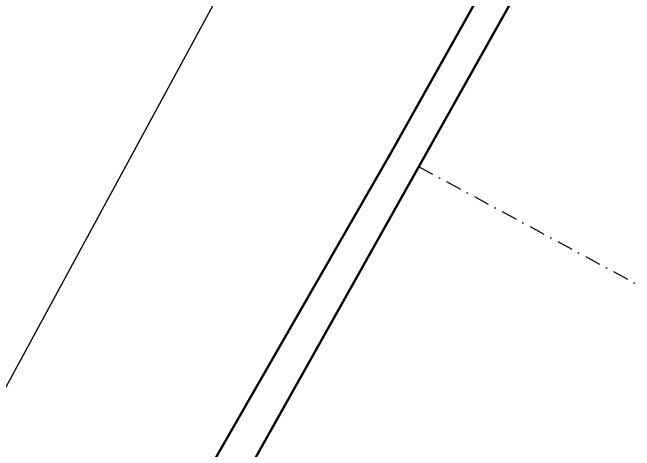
# Model space of a CAD drawing. Extents: x 2080 to 102399, y 2071 to 93424.
# Drawn here: x 87014.7 to 87410, y 85705.4 to 85984.1 of the extents above; entities that cross this region are included whole.
import ezdxf

# ---------------------------------------------------------------- set-up
doc = ezdxf.new("R2010")
doc.units = 0
doc.header["$LTSCALE"] = 20
doc.header["$MEASUREMENT"] = 0
doc.linetypes.add('ACAD_ISO02W100', pattern=[15, 12, -3])
doc.linetypes.add('DASHDOT', pattern=[1, 0.5, -0.25, 0, -0.25])
doc.layers.add('COUNTRY FENCE', color=13, linetype='ACAD_ISO02W100', lineweight=50)
doc.layers.add('road', color=2, linetype='Continuous')

msp = doc.modelspace()

# ---------------------------------------------------------------- linework, layer by layer
at = {"layer": 'COUNTRY FENCE', "linetype": 'Continuous'}
for p, q in [((87375.026, 86108.684), (87255.454, 85895.397)), ((87392.198, 86099.057), (86566.837, 84626.813)), ((87255.454, 85895.397), (86532.587, 84635.065))]:
    msp.add_line(p, q, dxfattribs=at)
at = {"layer": 'COUNTRY FENCE', "linetype": 'DASHDOT', "lineweight": 30}
msp.add_line((87272.781, 85886.047), (88761.929, 85082.48), dxfattribs=at)
at = {"layer": 'road', "linetype": 'Continuous', "ltscale": 0.5}
msp.add_line((87155.949, 86014.507), (86475.301, 84757.622), dxfattribs=at)

doc.saveas('drawing.dxf')
